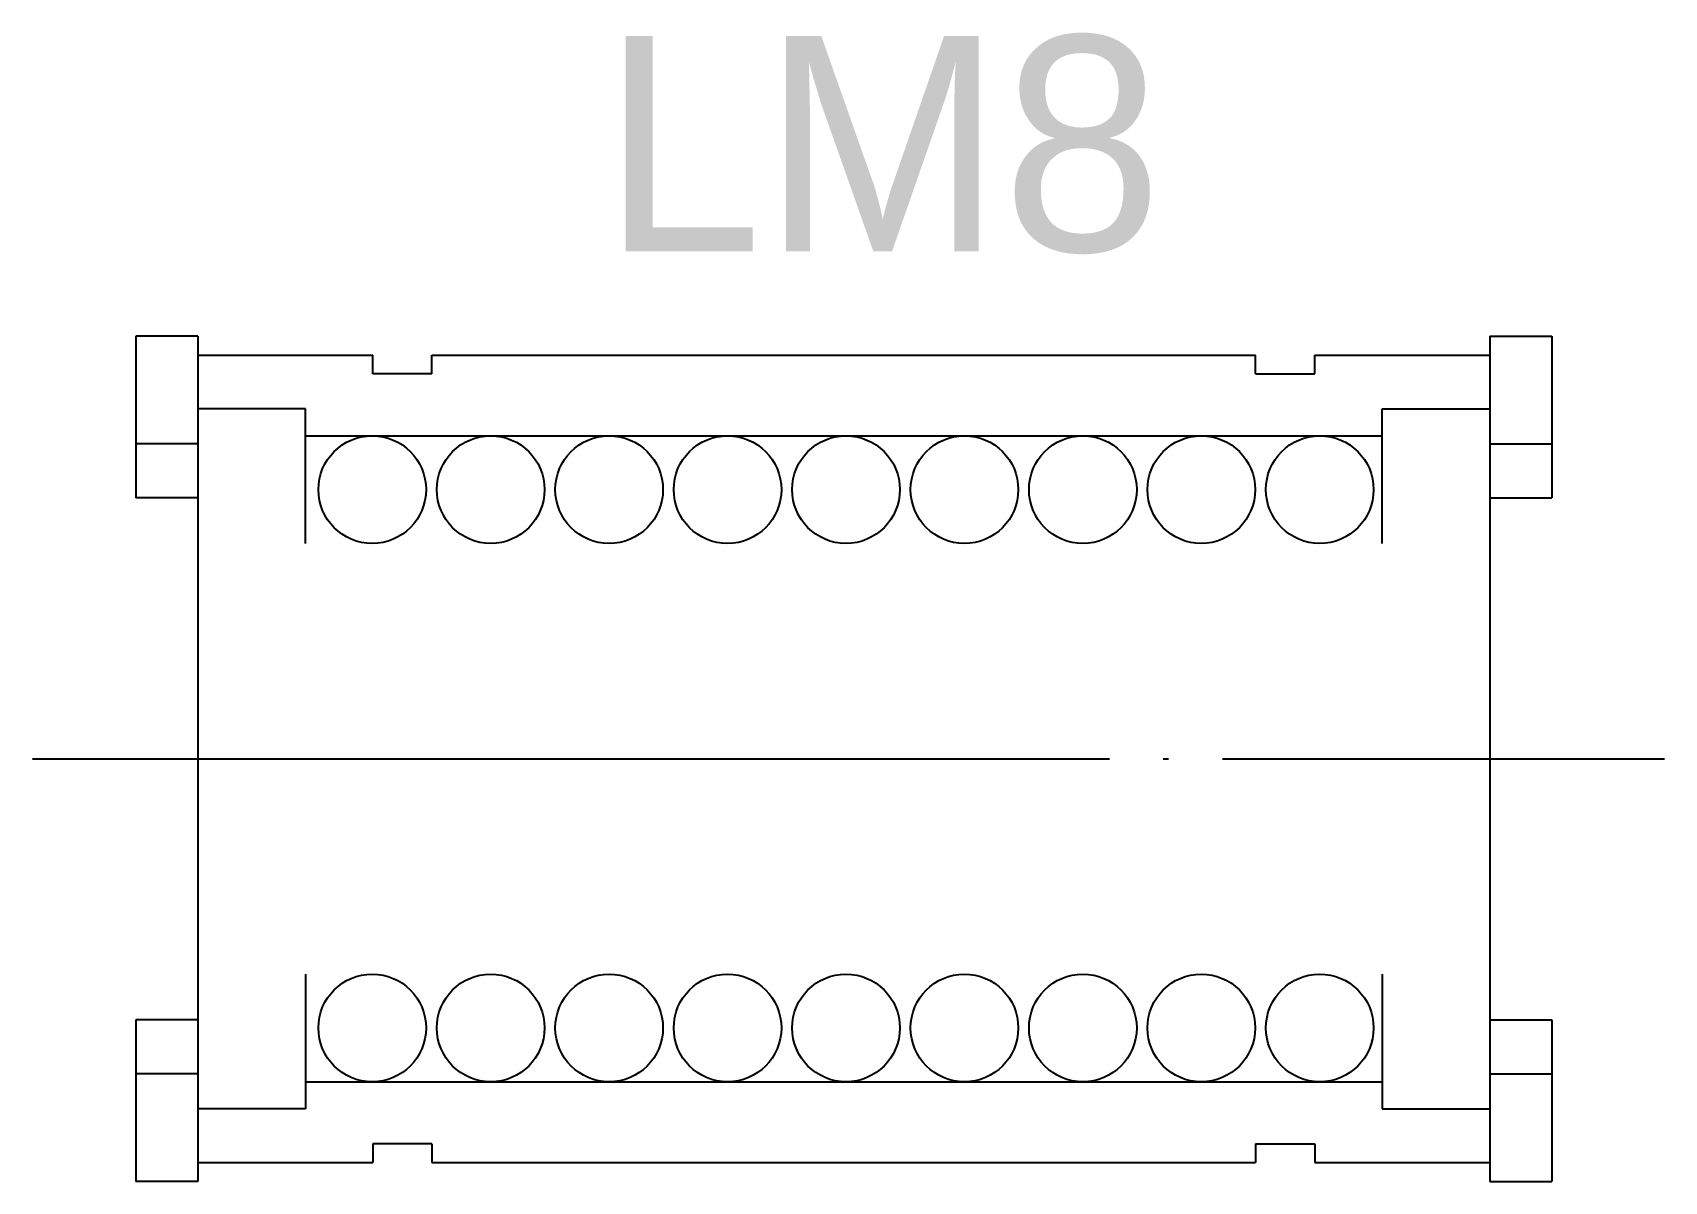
# Model space of a CAD drawing. Extents: x 116.8 to 147.1, y 36.8 to 58.1.
import ezdxf

# ---------------------------------------------------------------- set-up
doc = ezdxf.new("R2010")
doc.units = 0
doc.header["$MEASUREMENT"] = 0
doc.linetypes.add('CENTER', pattern=[22, 20, -1, 0, -1])
for name, color, linetype in [('CEN', 1, 'CENTER'), ('CON', 2, 'CONTINUOUS'), ('UTI', 7, 'CONTINUOUS')]:
    doc.layers.add(name, color=color, linetype=linetype)
doc.styles.add('CHINA', font='C2', dxfattribs={"bigfont": 'CHINA'})

msp = doc.modelspace()

# ---------------------------------------------------------------- linework, layer by layer
at = {"layer": 'CEN'}
msp.add_line((116.837, 44.654), (147.146, 44.654), dxfattribs=at)
at = {"layer": 'CON'}
for p, q in [((118.754, 52.504), (118.754, 49.504)), ((119.904, 52.504), (118.754, 52.504)), ((119.904, 52.504), (119.904, 36.804)), ((143.904, 52.504), (143.904, 36.804)), ((143.904, 52.504), (145.054, 52.504)), ((145.054, 52.504), (145.054, 49.504)), ((119.904, 52.154), (123.154, 52.154)), ((123.154, 51.804), (123.154, 52.154)), ((124.254, 52.154), (139.554, 52.154)), ((124.254, 51.804), (124.254, 52.154)), ((139.554, 51.804), (139.554, 52.154)), ((140.654, 52.154), (143.904, 52.154)), ((140.654, 51.804), (140.654, 52.154)), ((124.254, 51.804), (123.154, 51.804)), ((139.554, 51.804), (140.654, 51.804)), ((121.904, 51.154), (119.904, 51.154)), ((121.904, 48.654), (121.904, 51.154)), ((141.904, 48.654), (141.904, 51.154)), ((141.904, 51.154), (143.904, 51.154)), ((121.904, 50.654), (141.904, 50.654)), ((119.904, 50.504), (118.754, 50.504)), ((143.904, 50.504), (145.054, 50.504)), ((119.904, 49.504), (118.754, 49.504)), ((143.904, 49.504), (145.054, 49.504)), ((121.904, 40.654), (121.904, 38.154)), ((141.904, 40.654), (141.904, 38.154)), ((118.754, 39.804), (118.754, 36.804)), ((119.904, 39.804), (118.754, 39.804)), ((143.904, 39.804), (145.054, 39.804)), ((145.054, 39.804), (145.054, 36.804)), ((119.904, 38.804), (118.754, 38.804)), ((143.904, 38.804), (145.054, 38.804)), ((121.904, 38.654), (141.904, 38.654)), ((121.904, 38.154), (119.904, 38.154)), ((141.904, 38.154), (143.904, 38.154)), ((123.154, 37.504), (123.154, 37.154)), ((124.254, 37.504), (123.154, 37.504)), ((124.254, 37.504), (124.254, 37.154)), ((139.554, 37.504), (139.554, 37.154)), ((139.554, 37.504), (140.654, 37.504)), ((140.654, 37.504), (140.654, 37.154)), ((119.904, 37.154), (123.154, 37.154)), ((124.254, 37.154), (139.554, 37.154)), ((140.654, 37.154), (143.904, 37.154)), ((119.904, 36.804), (118.754, 36.804)), ((143.904, 36.804), (145.054, 36.804))]:
    msp.add_line(p, q, dxfattribs=at)
for centre in [(123.145, 49.654), (125.345, 49.654), (127.545, 49.654), (129.745, 49.654), (131.945, 49.654), (134.145, 49.654), (136.345, 49.654), (138.545, 49.654), (140.745, 49.654), (123.145, 39.654), (125.345, 39.654), (127.545, 39.654), (129.745, 39.654), (131.945, 39.654), (134.145, 39.654), (136.345, 39.654), (138.545, 39.654), (140.745, 39.654)]:
    msp.add_circle(centre, 1, dxfattribs=at)

# ---------------------------------------------------------------- texts
at = {"layer": 'UTI', "style": 'CHINA'}
msp.add_text('LM8', height=4, dxfattribs=at).set_placement((127.416, 54.083))

doc.saveas('drawing.dxf')
